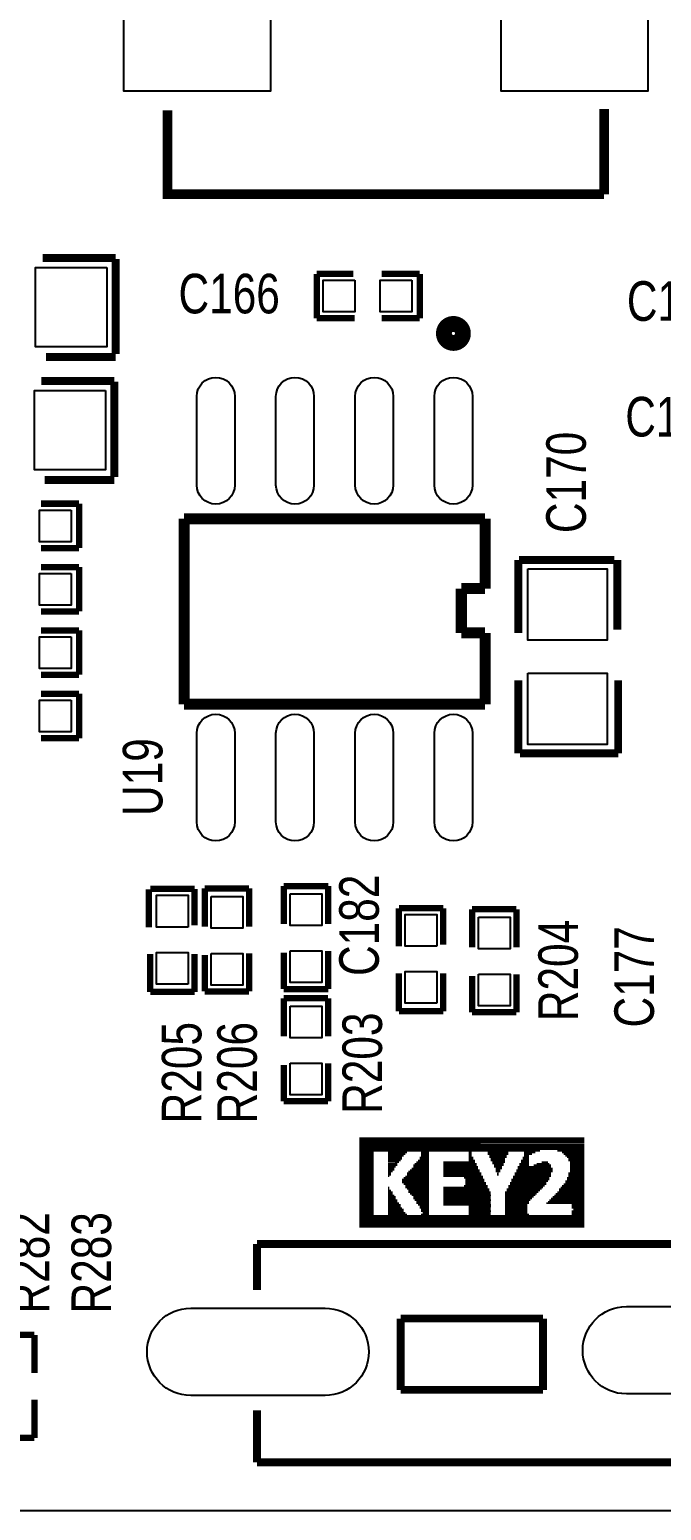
# Model space of a CAD drawing. Extents: x -7 to 215, y -4 to 107.
# Drawn here: x 159.1 to 169.23, y 8.26 to 31.99 of the extents above; entities that cross this region are included whole.
import ezdxf

# ---------------------------------------------------------------- set-up
doc = ezdxf.new("R2010")
doc.units = 0
for name, color, linetype in [('BG_OUTLINE', 3, 'CONTINUOUS'), ('MA_PEN3', 5, 'CONTINUOUS'), ('PG_SILKSCREEN_TOP', 6, 'CONTINUOUS'), ('PIN_TOP', 7, 'CONTINUOUS'), ('RD_SILKSCREEN_TOP', 8, 'CONTINUOUS')]:
    doc.layers.add(name, color=color, linetype=linetype)

msp = doc.modelspace()

# ---------------------------------------------------------------- linework, layer by layer
at = {"layer": 'BG_OUTLINE'}
msp.add_lwpolyline([(96.282764, 8.255), (130.801364, 8.255), (190.206122, 8.255), (214.304372, 8.255), (214.812372, 8.255), (214.964772, 8.255), (214.964772, 106.654092), (214.812372, 106.654092), (214.304372, 106.654092), (190.206122, 106.654092), (143.775938, 106.654092), (0, 106.654092)], dxfattribs=at)
at = {"layer": 'MA_PEN3', "const_width": 0.0254}
for points in [[(164.382958, 14.219936), (167.989758, 14.219936)], [(164.382958, 14.169136), (167.989758, 14.169136)], [(164.382958, 14.143736), (167.989758, 14.143736)], [(164.382958, 14.067536), (167.989758, 14.067536)], [(164.382958, 14.042136), (167.989758, 14.042136)], [(164.383212, 14.194536), (167.990012, 14.194536)], [(164.383212, 14.118336), (167.989758, 14.118082)], [(164.383212, 14.092936), (167.989758, 14.092936)], [(164.383212, 14.016736), (167.278812, 14.016736)], [(167.558212, 14.016736), (167.990012, 14.016736)], [(164.382958, 13.991336), (164.611558, 13.991082)], [(164.382958, 13.965936), (164.611812, 13.965936)], [(164.382958, 13.889736), (164.611812, 13.889736)], [(164.382958, 13.864336), (164.611558, 13.864336)], [(164.382958, 13.813536), (164.611558, 13.813282)], [(164.382958, 13.788136), (164.611558, 13.788136)], [(164.383212, 13.940536), (164.611558, 13.940536)], [(164.383212, 13.915136), (164.611558, 13.915136)], [(164.383212, 13.838936), (164.611558, 13.838936)], [(164.383212, 13.762736), (164.611558, 13.762736)], [(164.840158, 13.991336), (165.144958, 13.991082)], [(164.840158, 13.965936), (165.119812, 13.965936)], [(164.840158, 13.940282), (165.094158, 13.940282)], [(164.840158, 13.915136), (165.068758, 13.915136)], [(164.840158, 13.889736), (165.068758, 13.889736)], [(164.840158, 13.864336), (165.043358, 13.864336)], [(164.840158, 13.83919), (165.017958, 13.838936)], [(164.840158, 13.813536), (164.992558, 13.813536)], [(164.840158, 13.788136), (164.992558, 13.788136)], [(164.840158, 13.762482), (164.967158, 13.762736)], [(165.246558, 13.788136), (165.500558, 13.788136)], [(165.246558, 13.762736), (165.500558, 13.762736)], [(165.271958, 13.813536), (165.500558, 13.813282)], [(165.297358, 13.838936), (165.500558, 13.838936)], [(165.322758, 13.864336), (165.500558, 13.864336)], [(165.348158, 13.889736), (165.500558, 13.889482)], [(165.348412, 13.915136), (165.500558, 13.915136)], [(165.373558, 13.991336), (165.500558, 13.991082)], [(165.373558, 13.965936), (165.500558, 13.965936)], [(165.373558, 13.940282), (165.500558, 13.940536)], [(165.729158, 13.838936), (166.237412, 13.838936)], [(165.729158, 13.813536), (166.262812, 13.813536)], [(165.729158, 13.788136), (166.262812, 13.788136)], [(165.729158, 13.762736), (166.287958, 13.762736)], [(166.135558, 13.991336), (166.186358, 13.991082)], [(166.135558, 13.965936), (166.186612, 13.965936)], [(166.135558, 13.889736), (166.211758, 13.889736)], [(166.135558, 13.864336), (166.237158, 13.864336)], [(166.135812, 13.940536), (166.186358, 13.940536)], [(166.135812, 13.915136), (166.211758, 13.915136)], [(166.440612, 13.991336), (166.770558, 13.991336)], [(166.440612, 13.965936), (166.770558, 13.965936)], [(166.465758, 13.940536), (166.745412, 13.940536)], [(166.465758, 13.915136), (166.745412, 13.915136)], [(166.491158, 13.889736), (166.720012, 13.889736)], [(166.491158, 13.864336), (166.719758, 13.864336)], [(166.516558, 13.838936), (166.719758, 13.838936)], [(166.516558, 13.813536), (166.694358, 13.813536)], [(166.541958, 13.788136), (166.694358, 13.788136)], [(166.541958, 13.762736), (166.669212, 13.762736)], [(166.923212, 13.762736), (167.456612, 13.762736)], [(166.948358, 13.813536), (167.100758, 13.813536)], [(166.948358, 13.788136), (167.100758, 13.788136)], [(166.973758, 13.864336), (167.100758, 13.864336)], [(166.973758, 13.838936), (167.101012, 13.838936)], [(166.999158, 13.915136), (167.101012, 13.915136)], [(166.999158, 13.889736), (167.100758, 13.889736)], [(167.024558, 13.991336), (167.202358, 13.991336)], [(167.024558, 13.965936), (167.151812, 13.965936)], [(167.024558, 13.940282), (167.101012, 13.940536)], [(167.176958, 13.788136), (167.456358, 13.788136)], [(167.228012, 13.813536), (167.430958, 13.813282)], [(167.303958, 13.838936), (167.405558, 13.838936)], [(167.634158, 13.991336), (167.989758, 13.991336)], [(167.659558, 13.965936), (167.989758, 13.965936)], [(167.684958, 13.940536), (167.989758, 13.940282)], [(167.710612, 13.915136), (167.989758, 13.915136)], [(167.735758, 13.889736), (167.989758, 13.889736)], [(167.735758, 13.864336), (167.989758, 13.864336)], [(167.761158, 13.838936), (167.990012, 13.838936)], [(167.761158, 13.762736), (167.990012, 13.762736)], [(167.761412, 13.813536), (167.989758, 13.813536)], [(167.761412, 13.788136), (167.989758, 13.788136)], [(164.382958, 13.711936), (164.611812, 13.711936)], [(164.382958, 13.686536), (164.611558, 13.686536)], [(164.382958, 13.635736), (164.611558, 13.635482)], [(164.382958, 13.610336), (164.611558, 13.610336)], [(164.382958, 13.559536), (164.611558, 13.559536)], [(164.382958, 13.534136), (164.611812, 13.534136)], [(164.383212, 13.737336), (164.611558, 13.737336)], [(164.383212, 13.661136), (164.611558, 13.661136)], [(164.383212, 13.584936), (164.611558, 13.584936)], [(164.840158, 13.737336), (164.941758, 13.737336)], [(164.840158, 13.711936), (164.941758, 13.711936)], [(164.840158, 13.686536), (164.916358, 13.686536)], [(164.840158, 13.66139), (164.890958, 13.661136)], [(164.840158, 13.635736), (164.890958, 13.635482)], [(164.840158, 13.610336), (164.865812, 13.610336)], [(165.068758, 13.559536), (165.500558, 13.559536)], [(165.068758, 13.534136), (165.500558, 13.534136)], [(165.094412, 13.584936), (165.500558, 13.584936)], [(165.119812, 13.610336), (165.500558, 13.610336)], [(165.144958, 13.661136), (165.500558, 13.661136)], [(165.144958, 13.635482), (165.500558, 13.635482)], [(165.170358, 13.686536), (165.500558, 13.686536)], [(165.195758, 13.711936), (165.500558, 13.711936)], [(165.221158, 13.737336), (165.500558, 13.737336)], [(165.729158, 13.737336), (166.287958, 13.737336)], [(165.729158, 13.711936), (166.313358, 13.711936)], [(165.729158, 13.686536), (166.313358, 13.686536)], [(165.729158, 13.661136), (166.338758, 13.661136)], [(165.729158, 13.635736), (166.338758, 13.635736)], [(165.729158, 13.610336), (166.364158, 13.610336)], [(166.059612, 13.584936), (166.364158, 13.584936)], [(166.085012, 13.559536), (166.389558, 13.559536)], [(166.085012, 13.534136), (166.389558, 13.534136)], [(166.567358, 13.711936), (166.643558, 13.711936)], [(166.567612, 13.737336), (166.668958, 13.737336)], [(166.567612, 13.686536), (166.643558, 13.686536)], [(166.592758, 13.66139), (166.618158, 13.661136)], [(166.592758, 13.635736), (166.618412, 13.635736)], [(166.821358, 13.559536), (167.430958, 13.559536)], [(166.821358, 13.534136), (167.405812, 13.534136)], [(166.846758, 13.610336), (167.456358, 13.610336)], [(166.847012, 13.584936), (167.430958, 13.584936)], [(166.872158, 13.661136), (167.456612, 13.661136)], [(166.872158, 13.635736), (167.456358, 13.635736)], [(166.897558, 13.686536), (167.481758, 13.686536)], [(166.897812, 13.711936), (167.481758, 13.711936)], [(166.923212, 13.737336), (167.481758, 13.737336)], [(167.685212, 13.534136), (167.989758, 13.534136)], [(167.710612, 13.584936), (167.990012, 13.584936)], [(167.710612, 13.559536), (167.989758, 13.559536)], [(167.735758, 13.66139), (167.990012, 13.661136)], [(167.735758, 13.635736), (167.989758, 13.635736)], [(167.735758, 13.610336), (167.989758, 13.610336)], [(167.761158, 13.737336), (167.989758, 13.737336)], [(167.761158, 13.686536), (167.989758, 13.686536)], [(167.761412, 13.711936), (167.989758, 13.711936)], [(164.382958, 13.508482), (164.611558, 13.508736)], [(164.382958, 13.457936), (164.611558, 13.457682)], [(164.382958, 13.432536), (164.611558, 13.432536)], [(164.382958, 13.381736), (164.611558, 13.381736)], [(164.382958, 13.356336), (164.611812, 13.356336)], [(164.382958, 13.280136), (164.611558, 13.279882)], [(164.383212, 13.483336), (164.611558, 13.483336)], [(164.383212, 13.407136), (164.611558, 13.407136)], [(164.383212, 13.330936), (164.611558, 13.330936)], [(164.383212, 13.305536), (164.611558, 13.305536)], [(164.840158, 13.432536), (164.865812, 13.432536)], [(164.840158, 13.406882), (164.865558, 13.407136)], [(164.840158, 13.381736), (164.890958, 13.381736)], [(164.840158, 13.356336), (164.916358, 13.356336)], [(164.840158, 13.330682), (164.916358, 13.330682)], [(164.840158, 13.305536), (164.941758, 13.305536)], [(164.840158, 13.280136), (164.967158, 13.279882)], [(165.068758, 13.508736), (165.500558, 13.508736)], [(165.094412, 13.483336), (165.500558, 13.483336)], [(165.119812, 13.457936), (165.500558, 13.457682)], [(165.119812, 13.432536), (165.500558, 13.432536)], [(165.144958, 13.407136), (165.500558, 13.407136)], [(165.170358, 13.381736), (165.500558, 13.381736)], [(165.170358, 13.356336), (165.500558, 13.356336)], [(165.195758, 13.330682), (165.500558, 13.330936)], [(165.221158, 13.305536), (165.500558, 13.305536)], [(165.246558, 13.280136), (165.500558, 13.279882)], [(165.729158, 13.432536), (166.440612, 13.432536)], [(165.729158, 13.407136), (166.465758, 13.407136)], [(165.729158, 13.381736), (166.465758, 13.381736)], [(165.729158, 13.356336), (166.491158, 13.356336)], [(165.729158, 13.330682), (166.491158, 13.330682)], [(165.729158, 13.305536), (166.491412, 13.305536)], [(165.729158, 13.280136), (166.491158, 13.280136)], [(166.059358, 13.457936), (166.440612, 13.457936)], [(166.084758, 13.483336), (166.414958, 13.483336)], [(166.085012, 13.508482), (166.414958, 13.508482)], [(166.719758, 13.330936), (167.227758, 13.330936)], [(166.719758, 13.305536), (167.202358, 13.305536)], [(166.719758, 13.279882), (167.176958, 13.280136)], [(166.720012, 13.356336), (167.253158, 13.35659)], [(166.745412, 13.407136), (167.303958, 13.407136)], [(166.745412, 13.381736), (167.278558, 13.381736)], [(166.770558, 13.457936), (167.354758, 13.457936)], [(166.770558, 13.432536), (167.329358, 13.432536)], [(166.795958, 13.508736), (167.380158, 13.508482)], [(166.795958, 13.483336), (167.380158, 13.483336)], [(167.481758, 13.280136), (167.989758, 13.280136)], [(167.507158, 13.305536), (167.990012, 13.305536)], [(167.532812, 13.330936), (167.989758, 13.330682)], [(167.557958, 13.356336), (167.989758, 13.356336)], [(167.583358, 13.407136), (167.990012, 13.407136)], [(167.583358, 13.381736), (167.989758, 13.381736)], [(167.608758, 13.432536), (167.989758, 13.432536)], [(167.634158, 13.457936), (167.989758, 13.457936)], [(167.659558, 13.483336), (167.990012, 13.483336)], [(167.684958, 13.508736), (167.989758, 13.508482)], [(164.382958, 13.254736), (164.611558, 13.254736)], [(164.382958, 13.203936), (164.611558, 13.203936)], [(164.382958, 13.178536), (164.611812, 13.178536)], [(164.382958, 13.102336), (164.611812, 13.102336)], [(164.382958, 13.076936), (164.611558, 13.076936)], [(164.383212, 13.229336), (164.611558, 13.229336)], [(164.383212, 13.153136), (164.611558, 13.153136)], [(164.383212, 13.127736), (164.611558, 13.127736)], [(164.383212, 13.051536), (164.611558, 13.051536)], [(164.840158, 13.254736), (164.967158, 13.254736)], [(164.840158, 13.229082), (164.992812, 13.229336)], [(164.840158, 13.203936), (164.992558, 13.203936)], [(164.840158, 13.178536), (165.017958, 13.178536)], [(164.840158, 13.152882), (165.043358, 13.153136)], [(164.840158, 13.127736), (165.043358, 13.127736)], [(164.840158, 13.102336), (165.068758, 13.102336)], [(164.840158, 13.076936), (165.094158, 13.076936)], [(164.840158, 13.051536), (165.094412, 13.051536)], [(165.246558, 13.254736), (165.500558, 13.254736)], [(165.272212, 13.229336), (165.500558, 13.229336)], [(165.297612, 13.203936), (165.500558, 13.203936)], [(165.297612, 13.178536), (165.500558, 13.17879)], [(165.322758, 13.153136), (165.500558, 13.153136)], [(165.348158, 13.102336), (165.500558, 13.102082)], [(165.348412, 13.127736), (165.500558, 13.127736)], [(165.373558, 13.076936), (165.500558, 13.076936)], [(165.373558, 13.051536), (165.500558, 13.051536)], [(165.729158, 13.254736), (166.491158, 13.254736)], [(165.729158, 13.229336), (166.491412, 13.229336)], [(165.729158, 13.203936), (166.491158, 13.203936)], [(165.729158, 13.178536), (166.491158, 13.178536)], [(165.729158, 13.152882), (166.491412, 13.153136)], [(166.135558, 13.102336), (166.491158, 13.102336)], [(166.135558, 13.076936), (166.491158, 13.076936)], [(166.135812, 13.127736), (166.491412, 13.127736)], [(166.135812, 13.051536), (166.491412, 13.051536)], [(166.719758, 13.254736), (167.151558, 13.254736)], [(166.719758, 13.229336), (167.126158, 13.229336)], [(166.719758, 13.203936), (167.100758, 13.203936)], [(166.719758, 13.153136), (167.075358, 13.153136)], [(166.719758, 13.127736), (167.075358, 13.127736)], [(166.719758, 13.102082), (167.075358, 13.102082)], [(166.719758, 13.076936), (167.075358, 13.076936)], [(166.719758, 13.051536), (167.075358, 13.051536)], [(166.720012, 13.178536), (167.100758, 13.178536)], [(167.380158, 13.178536), (167.989758, 13.178536)], [(167.405812, 13.203936), (167.989758, 13.203936)], [(167.430958, 13.229336), (167.990012, 13.229336)], [(167.456358, 13.254736), (167.989758, 13.254736)], [(167.786558, 13.153136), (167.989758, 13.152882)], [(167.786558, 13.127736), (167.989758, 13.127736)], [(167.786558, 13.102082), (167.989758, 13.102336)], [(167.786558, 13.051536), (167.990012, 13.051536)], [(167.811958, 13.076936), (167.989758, 13.076936)], [(164.382958, 13.026136), (164.611558, 13.025882)], [(164.382958, 13.000736), (164.611812, 13.000736)], [(164.382958, 12.924536), (167.989758, 12.924536)], [(164.382958, 12.899136), (167.989758, 12.899136)], [(164.382958, 12.848336), (167.989758, 12.848336)], [(164.382958, 12.822936), (167.989758, 12.822936)], [(164.383212, 12.975336), (167.989758, 12.975082)], [(164.383212, 12.949936), (167.989758, 12.949936)], [(164.383212, 12.873736), (167.990012, 12.873736)], [(164.840158, 13.026136), (165.119812, 13.026136)], [(164.840158, 13.000736), (165.144958, 13.000736)], [(165.373558, 13.000736), (165.500558, 13.000736)], [(165.398958, 13.025882), (165.500558, 13.025882)], [(166.135558, 13.026136), (166.491158, 13.026136)], [(166.135558, 13.000736), (166.491158, 13.000736)], [(166.719758, 13.025882), (167.075358, 13.025882)], [(166.719758, 13.000736), (167.100758, 13.000736)], [(167.786558, 13.025882), (167.989758, 13.026136)], [(167.786558, 13.000736), (167.989758, 13.000736)], [(164.383212, 12.797536), (167.990012, 12.797536)]]:
    msp.add_lwpolyline(points, dxfattribs=at)
at = {"layer": 'PG_SILKSCREEN_TOP'}
for points, const_width in [([(168.30802, 29.353256), (161.30778, 29.353256), (161.30778, 30.6959)], 0.1524), ([(168.30802, 30.7213), (168.30802, 29.353256)], 0.1524), ([(160.474914, 28.32989), (159.306514, 28.32989)], 0.127), ([(160.474914, 26.79319), (160.474914, 28.31719)], 0.127), ([(163.700714, 27.36469), (163.700714, 28.07589)], 0.1016), ([(163.700714, 28.07589), (164.284914, 28.07589)], 0.1016), ([(165.351714, 28.07589), (164.742114, 28.07589)], 0.1016), ([(165.351714, 27.36469), (165.351714, 28.07589)], 0.1016), ([(164.310314, 27.36469), (163.700714, 27.36469)], 0.1016), ([(165.351714, 27.36469), (164.742114, 27.36469)], 0.1016), ([(159.357314, 26.74239), (160.474914, 26.74239)], 0.127), ([(160.45561, 26.359612), (159.28721, 26.359612)], 0.127), ([(160.45561, 24.822912), (160.45561, 26.346912)], 0.127), ([(159.33801, 24.772112), (160.45561, 24.772112)], 0.127), ([(159.890714, 24.39289), (159.281114, 24.39289)], 0.1016), ([(159.890714, 23.68169), (159.890714, 24.39289)], 0.1016), ([(161.57321, 24.149812), (161.57321, 21.178012)], 0.1778), ([(166.39921, 24.149812), (161.57321, 24.149812)], 0.1778), ([(166.39921, 23.032212), (166.39921, 24.149812)], 0.1778), ([(159.890714, 23.68169), (159.281114, 23.68169)], 0.1016), ([(166.93261, 23.489412), (166.93261, 22.321012)], 0.127), ([(168.46931, 23.489412), (166.94531, 23.489412)], 0.127), ([(168.52011, 22.371812), (168.52011, 23.489412)], 0.127), ([(159.890714, 23.37689), (159.281114, 23.37689)], 0.1016), ([(159.890714, 22.66569), (159.890714, 23.37689)], 0.1016), ([(166.01821, 23.032212), (166.39921, 23.032212)], 0.1778), ([(166.01821, 22.321012), (166.01821, 23.032212)], 0.1778), ([(159.890714, 22.66569), (159.281114, 22.66569)], 0.1016), ([(159.890714, 22.36089), (159.281114, 22.36089)], 0.1016), ([(159.890714, 21.64969), (159.890714, 22.36089)], 0.1016), ([(166.39921, 22.321012), (166.01821, 22.321012)], 0.1778), ([(166.39921, 21.178012), (166.39921, 22.321012)], 0.1778), ([(159.890714, 21.64969), (159.281114, 21.64969)], 0.1016), ([(166.93261, 20.390612), (166.93261, 21.559012)], 0.127), ([(168.53281, 21.559012), (168.53281, 20.390612)], 0.127), ([(159.890714, 21.34489), (159.281114, 21.34489)], 0.1016), ([(159.890714, 20.63369), (159.890714, 21.34489)], 0.1016), ([(161.57321, 21.178012), (166.39921, 21.178012)], 0.1778), ([(159.890714, 20.63369), (159.281114, 20.63369)], 0.1016), ([(168.53281, 20.390612), (166.95801, 20.390612)], 0.127), ([(163.172394, 18.26387), (163.172394, 17.65427)], 0.1016), ([(163.883594, 18.26387), (163.172394, 18.26387)], 0.1016), ([(163.883594, 18.26387), (163.883594, 17.65427)], 0.1016), ([(161.00933, 17.602962), (161.00933, 18.212562)], 0.1016), ([(161.02965, 18.216372), (161.74085, 18.216372)], 0.1016), ([(161.74085, 18.216372), (161.74085, 17.632172)], 0.1016), ([(161.90341, 18.223992), (161.90341, 17.614392)], 0.1016), ([(162.61461, 18.223992), (161.90341, 18.223992)], 0.1016), ([(162.61461, 18.223992), (162.61461, 17.614392)], 0.1016), ([(165.018212, 17.297654), (165.018212, 17.907254)], 0.1016), ([(165.018212, 17.907254), (165.729412, 17.907254)], 0.1016), ([(165.729412, 17.907254), (165.729412, 17.323054)], 0.1016), ([(166.189914, 17.89049), (166.189914, 17.28089)], 0.1016), ([(166.901114, 17.89049), (166.189914, 17.89049)], 0.1016), ([(166.901114, 17.89049), (166.901114, 17.28089)], 0.1016), ([(161.02965, 16.565372), (161.02965, 17.174972)], 0.1016), ([(161.74085, 16.565372), (161.74085, 17.174972)], 0.1016), ([(161.90341, 16.572992), (161.90341, 17.157192)], 0.1016), ([(162.61461, 17.182592), (162.61461, 16.572992)], 0.1016), ([(163.172394, 16.61287), (163.172394, 17.19707)], 0.1016), ([(163.883594, 17.22247), (163.883594, 16.61287)], 0.1016), ([(165.018212, 16.256254), (165.018212, 16.865854)], 0.1016), ([(165.729412, 16.256254), (165.729412, 16.865854)], 0.1016), ([(166.189914, 16.23949), (166.189914, 16.82369)], 0.1016), ([(166.901114, 16.84909), (166.901114, 16.23949)], 0.1016), ([(161.02965, 16.565372), (161.74085, 16.565372)], 0.1016), ([(162.61461, 16.572992), (161.90341, 16.572992)], 0.1016), ([(163.883594, 16.61287), (163.172394, 16.61287)], 0.1016), ([(163.17087, 16.463772), (163.17087, 15.854172)], 0.1016), ([(163.88207, 16.463772), (163.17087, 16.463772)], 0.1016), ([(163.88207, 16.463772), (163.88207, 15.854172)], 0.1016), ([(165.018212, 16.256254), (165.729412, 16.256254)], 0.1016), ([(166.901114, 16.23949), (166.189914, 16.23949)], 0.1016), ([(163.17087, 14.812772), (163.17087, 15.396972)], 0.1016), ([(163.88207, 15.422372), (163.88207, 14.812772)], 0.1016), ([(163.88207, 14.812772), (163.17087, 14.812772)], 0.1016), ([(169.742612, 12.524232), (162.742626, 12.524232)], 0.127), ([(162.742626, 12.524232), (162.742626, 11.787632)], 0.127), ([(165.043612, 10.187432), (165.043612, 11.330432)], 0.127), ([(165.043612, 11.330432), (167.329612, 11.330432)], 0.127), ([(167.329612, 11.330432), (167.329612, 10.187432)], 0.127), ([(159.17291, 11.068812), (158.46171, 11.068812)], 0.1016), ([(159.17291, 11.068812), (159.17291, 10.459212)], 0.1016), ([(167.329612, 10.187432), (165.043612, 10.187432)], 0.127), ([(159.17291, 10.027412), (159.17291, 9.417812)], 0.1016), ([(162.742626, 9.024112), (162.742626, 9.857232)], 0.127), ([(159.17291, 9.417812), (158.46171, 9.417812)], 0.1016), ([(169.742612, 9.024112), (162.742626, 9.024112)], 0.127)]:
    msp.add_lwpolyline(points, dxfattribs=dict(at, const_width=const_width))
at = {"layer": 'PG_SILKSCREEN_TOP', "const_width": 0.254}
msp.add_lwpolyline([(166.04361, 27.121612, 1), (165.73881, 27.121612, 1)], format="xyb", close=True, dxfattribs=at)
at = {"layer": 'PIN_TOP'}
for points in [[(162.957764, 34.50336), (162.957764, 31.00324), (160.608264, 31.00324), (160.608264, 34.50336)], [(169.007536, 34.50336), (169.007536, 31.00324), (166.658036, 31.00324), (166.658036, 34.50336)], [(160.335214, 28.17749), (160.335214, 26.90749), (159.192214, 26.90749), (159.192214, 28.17749)], [(164.310314, 27.97429), (164.310314, 27.46629), (163.802314, 27.46629), (163.802314, 27.97429)], [(165.224714, 27.97429), (165.224714, 27.46629), (164.716714, 27.46629), (164.716714, 27.97429)], [(160.31591, 26.207212), (160.31591, 24.937212), (159.17291, 24.937212), (159.17291, 26.207212)], [(159.763714, 24.29129), (159.763714, 23.78329), (159.255714, 23.78329), (159.255714, 24.29129)], [(159.763714, 23.27529), (159.763714, 22.76729), (159.255714, 22.76729), (159.255714, 23.27529)], [(167.08501, 23.349712), (168.35501, 23.349712), (168.35501, 22.206712), (167.08501, 22.206712)], [(159.763714, 22.25929), (159.763714, 21.75129), (159.255714, 21.75129), (159.255714, 22.25929)], [(167.08501, 21.673312), (168.35501, 21.673312), (168.35501, 20.530312), (167.08501, 20.530312)], [(159.763714, 21.24329), (159.763714, 20.73529), (159.255714, 20.73529), (159.255714, 21.24329)], [(161.63925, 17.606772), (161.13125, 17.606772), (161.13125, 18.114772), (161.63925, 18.114772)], [(162.00501, 18.096992), (162.51301, 18.096992), (162.51301, 17.588992), (162.00501, 17.588992)], [(163.273994, 18.13687), (163.781994, 18.13687), (163.781994, 17.62887), (163.273994, 17.62887)], [(165.627812, 17.297654), (165.119812, 17.297654), (165.119812, 17.805654), (165.627812, 17.805654)], [(166.291514, 17.76349), (166.799514, 17.76349), (166.799514, 17.25549), (166.291514, 17.25549)], [(161.63925, 16.692372), (161.13125, 16.692372), (161.13125, 17.200372), (161.63925, 17.200372)], [(162.00501, 17.182592), (162.51301, 17.182592), (162.51301, 16.674592), (162.00501, 16.674592)], [(163.273994, 17.22247), (163.781994, 17.22247), (163.781994, 16.71447), (163.273994, 16.71447)], [(165.627812, 16.383254), (165.119812, 16.383254), (165.119812, 16.891254), (165.627812, 16.891254)], [(166.291514, 16.84909), (166.799514, 16.84909), (166.799514, 16.34109), (166.291514, 16.34109)], [(163.27247, 16.336772), (163.78047, 16.336772), (163.78047, 15.828772), (163.27247, 15.828772)], [(163.27247, 15.422372), (163.78047, 15.422372), (163.78047, 14.914372), (163.27247, 14.914372)]]:
    msp.add_lwpolyline(points, close=True, dxfattribs=at)
for points in [[(161.77641, 24.690832), (161.77641, 26.113232, -1), (162.38601, 26.113232), (162.38601, 24.690832, -1)], [(163.04641, 24.690832), (163.04641, 26.113232, -1), (163.65601, 26.113232), (163.65601, 24.690832, -1)], [(164.31641, 24.690832), (164.31641, 26.113232, -1), (164.92601, 26.113232), (164.92601, 24.690832, -1)], [(165.58641, 24.690832), (165.58641, 26.113232, -1), (166.19601, 26.113232), (166.19601, 24.690832, -1)], [(161.77641, 19.290792), (161.77641, 20.713192, -1), (162.38601, 20.713192), (162.38601, 19.290792, -1)], [(163.04641, 19.290792), (163.04641, 20.713192, -1), (163.65601, 20.713192), (163.65601, 19.290792, -1)], [(164.31641, 19.290792), (164.31641, 20.713192, -1), (164.92601, 20.713192), (164.92601, 19.290792, -1)], [(165.58641, 19.290792), (165.58641, 20.713192, -1), (166.19601, 20.713192), (166.19601, 19.290792, -1)], [(161.679636, 11.497056), (163.835588, 11.497056, -1), (163.835588, 10.097008), (161.679636, 10.097008, -1)], [(168.664636, 11.522456), (170.820588, 11.522456, -1), (170.820588, 10.122408), (168.664636, 10.122408, -1)]]:
    msp.add_lwpolyline(points, format="xyb", close=True, dxfattribs=at)

# ---------------------------------------------------------------- texts
at = {"layer": 'RD_SILKSCREEN_TOP', "width": 0.8}
for s, p in [('C166', (161.48431, 27.443176)), ('C189', (168.67251, 27.323796)), ('C188', (168.64711, 25.469596))]:
    msp.add_text(s, height=0.635, dxfattribs=at).set_placement(p)
for s, p in [('C170', (168.01465, 23.921212)), ('U19', (161.226246, 19.387312)), ('C182', (164.695886, 16.821912)), ('R204', (167.88765, 16.098012)), ('C177', (169.10685, 15.996412)), ('R203', (164.746686, 14.612112)), ('R205', (161.851086, 14.459712)), ('R206', (162.740086, 14.459712)), ('R282', (159.412686, 11.411712)), ('R283', (160.403286, 11.411712))]:
    msp.add_text(s, height=0.635, rotation=90, dxfattribs=at).set_placement(p)

doc.saveas('drawing.dxf')
